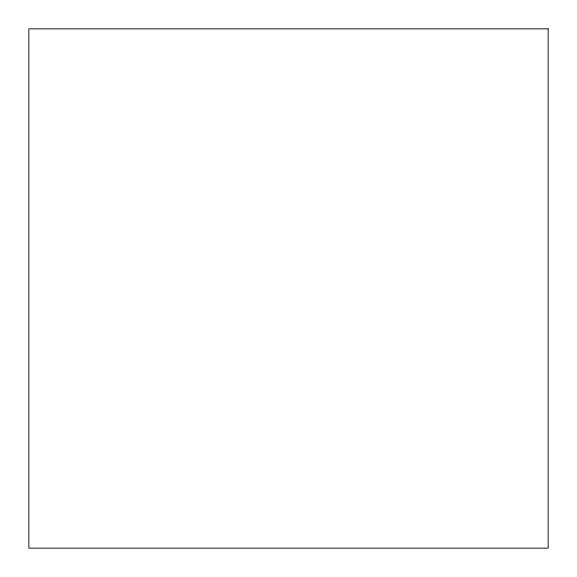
<?xml version="1.0" encoding="UTF-8"?>
<svg xmlns="http://www.w3.org/2000/svg" width="577" height="577" viewBox="0 0 577 577"><rect width="100%" height="100%" fill="white"/><g stroke="black" fill="none" stroke-linecap="round" stroke-linejoin="round"><path stroke-width="0.87" d="M548.15 28.85L28.85 28.85L28.85 548.15L548.15 548.15L548.15 28.85"/></g></svg>
